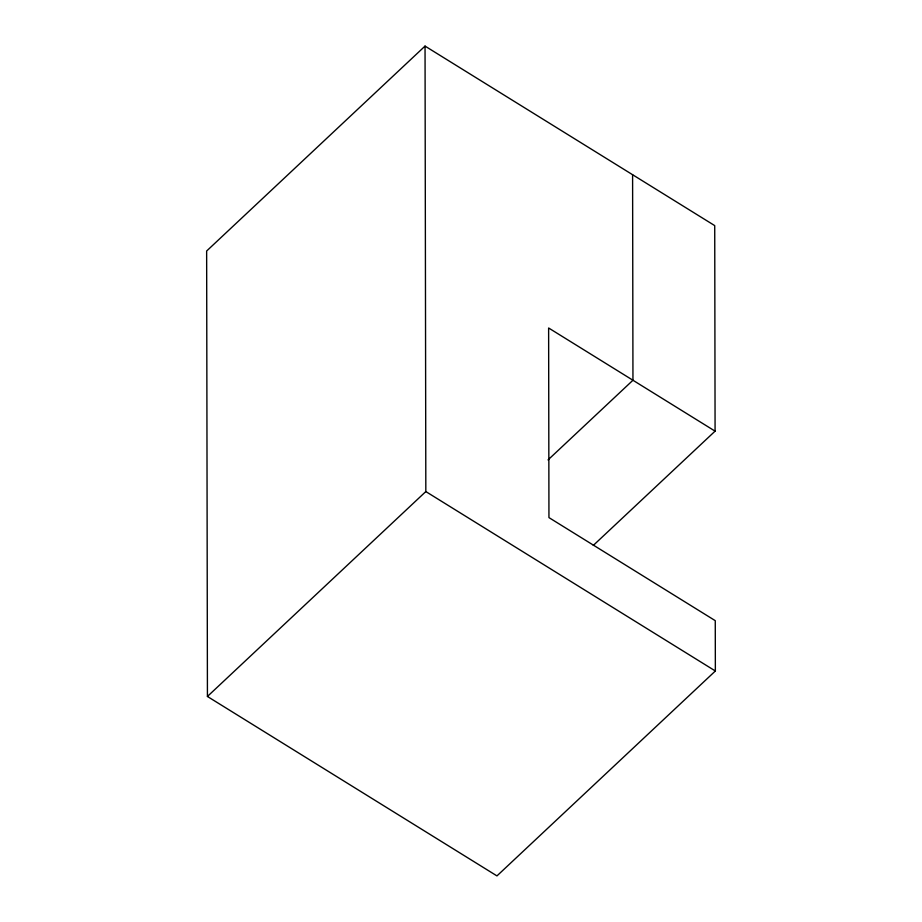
<?xml version="1.0" encoding="UTF-8"?>
<svg xmlns="http://www.w3.org/2000/svg" width="922" height="922" viewBox="0 0 922 922"><rect width="100%" height="100%" fill="white"/><g stroke="black" fill="none" stroke-linecap="round" stroke-linejoin="round"><path stroke-width="1.38" d="M715.08 431.15L714.723 225.613L425.042 46.1L206.643 251.003L207.427 696.467L496.958 875.9L715.357 670.997L715.265 620.667L548.947 517.599L548.625 327.99L715.08 431.15L593.284 545.421M207.427 696.467L425.826 491.564L425.042 46.1M548.037 459.905L632.953 380.244L632.596 174.719M425.826 491.564L715.357 670.997"/></g></svg>
